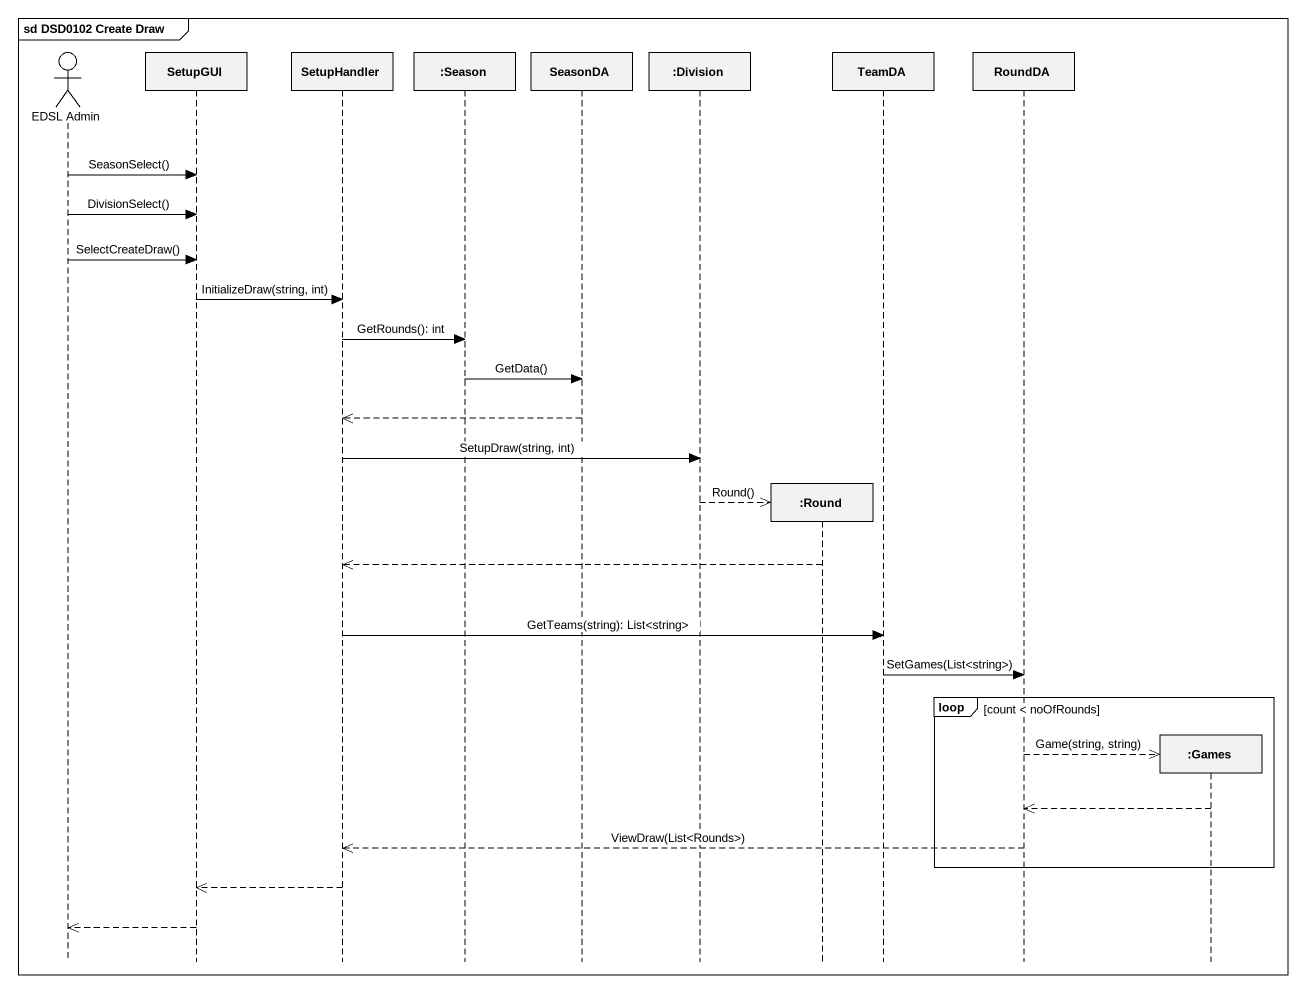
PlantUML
@startuml
mainframe sd DSD0102 Create Draw
hide footbox
actor "EDSL Admin" as EDSL_Admin
participant SetupGUI
participant SetupHandler
participant ":Season" as Season
participant SeasonDA
participant ":Division" as Division
participant ":Round" as Round
participant TeamDA
participant RoundDA
participant ":Games" as Games

EDSL_Admin -> SetupGUI : SeasonSelect()
EDSL_Admin -> SetupGUI : DivisionSelect()
EDSL_Admin -> SetupGUI : SelectCreateDraw()
SetupGUI -> SetupHandler : InitializeDraw(string, int)
SetupHandler -> Season : GetRounds(): int
Season -> SeasonDA : GetData()
SeasonDA -->> SetupHandler
SetupHandler -> Division : SetupDraw(string, int)
Division -->> Round ** : Round()
Round -->> SetupHandler
SetupHandler -> TeamDA : GetTeams(string): List<string>
TeamDA -> RoundDA : SetGames(List<string>)
loop count < noOfRounds
  RoundDA -->> Games ** : Game(string, string)
  Games -->> RoundDA
  RoundDA -->> SetupHandler : ViewDraw(List<Rounds>)
end
SetupHandler -->> SetupGUI
SetupGUI -->> EDSL_Admin
@enduml
